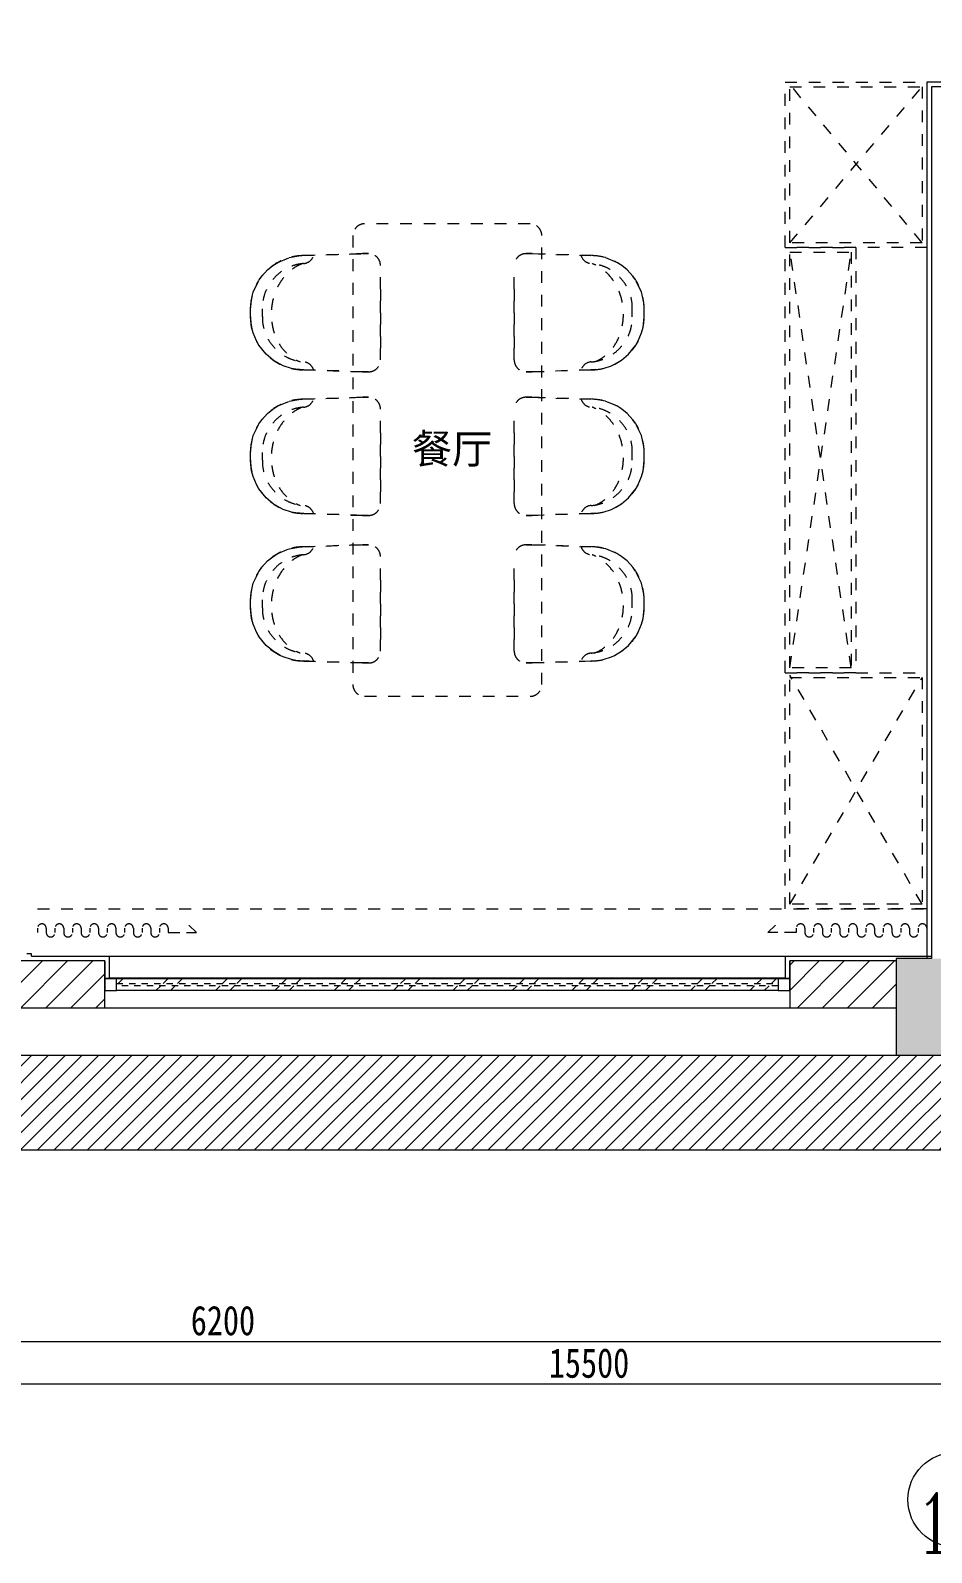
# Model space of a CAD drawing. Header units: millimetres. Extents: x 2160 to 29548, y 1196 to 18324.
# Drawn here: x 16119 to 19934, y 1196 to 7638 of the extents above; entities that cross this region are included whole.
import ezdxf

# ---------------------------------------------------------------- set-up
doc = ezdxf.new("R2010")
doc.units = ezdxf.units.MM
doc.linetypes.add('JZ-I-活动家具', pattern=[100, 50, -50])
doc.linetypes.add('JZ-I-虚线', pattern=[52.92, 26.46, -26.46])
for name, color, linetype, lineweight, true_color in [('A-ANNO-DIMS-1', 7, 'Continuous', 13, 0x008000), ('A-DETL-3', 7, 'Continuous', 18, 0x848400), ('A-DETL-GENF-4', 7, 'Continuous', 5, 0x1e1e1e), ('A-DETL-GENF-5', 9, 'Continuous', 5, 0x808080), ('A-DETL-GENF-6', 9, 'JZ-I-活动家具', 5, 0x808080), ('A-GENM-2', 7, 'Continuous', 9, 0xff8080), ('A-GLAZ', 4, 'Continuous', 18, 0x00ffff), ('A-GLAZ-1', 4, 'JZ-I-虚线', 9, 0x00ffff), ('A-GLAZ-CWMG', 7, 'Continuous', 9, 0x00c8c8), ('A-新建墙体', 7, 'Continuous', 18, 0x848400), ('A-新建墙体-1', 9, 'Continuous', 18, 0x808080), ('A-新建墙体-2', 9, 'Continuous', 5, 0x808080), ('A-新建墙体-3', 7, 'Continuous', 9, 0xff8080), ('G-ANNO-TEXT-1', 7, 'Continuous', 5, 0x008000), ('S-GRID-IDEN', 7, 'Continuous', 5, 0xc0c0c0), ('S-GRID-IDEN-1', 7, 'Continuous', 5, 0x008000)]:
    doc.layers.add(name, color=color, linetype=linetype, lineweight=lineweight, true_color=true_color)
doc.layers.add('A-GLAZ-CWMG-1', color=7, linetype='Continuous', lineweight=5)
doc.styles.add('Complex', font='complex_.ttf', dxfattribs={"width": 0.8, "height": 250})
doc.styles.add('宋体', font='', dxfattribs={"width": 0.8, "height": 125})
doc.styles.add('宋体_1', font='', dxfattribs={"height": 125})
doc.styles.get('宋体').set_extended_font_data('SimSun')
doc.styles.get('宋体_1').set_extended_font_data('SimSun')
doc.dimstyles.new('轴网尺寸标注', dxfattribs={"dimscale": 304.8, "dimtxt": 157.261586, "dimasz": 0.164042, "dimexe": 0.164042, "dimexo": 0.0625, "dimgap": 0.082021, "dimtad": 1, "dimdec": 0, "dimzin": 0, "dimdsep": 46, "dimtxsty": '宋体', "dimblk1": 'OBLIQUE', "dimblk2": 'OBLIQUE', "dimsah": 1, "dimcen": 0.09, "dimdle": 0.164042, "dimazin": 0, "dimtfac": 1, "dimtdec": 4, "dimtix": 1, "dimtmove": 0, "dimatfit": 3, "dimfxl": 0.984252, "dimfxlon": 1, "dimtvp": 1, "dimtolj": 1, "dimtzin": 0, "dimlwd": 13, "dimlwe": 13, "dimarcsym": 2})

# ---------------------------------------------------------------- blocks, each defined once
blk = doc.blocks.new('窗嵌板_双扇推拉无框铝窗 - 窗嵌板_双扇推拉无框铝窗-14102950-02平面布置及立面索引')
at = {"layer": 'A-GLAZ-1'}
for p, q in [((-1400, -5), (-1400, 5)), ((-1400, 5), (1400, 5)), ((1400, 5), (1400, -5)), ((1400, -5), (-1400, -5))]:
    blk.add_line(p, q, dxfattribs=at)
blk = doc.blocks.new('矩形竖梃 - 矩形竖梃-14101963-02平面布置及立面索引')
at = {"layer": 'A-GLAZ-CWMG'}
for p, q in [((0, 25), (-50, 25)), ((-50, 25), (-50, 5)), ((0, -25), (0, 25)), ((-50, -5), (-50, -25)), ((-50, -25), (0, -25))]:
    blk.add_line(p, q, dxfattribs=at)
blk = doc.blocks.new('矩形竖梃 - 矩形竖梃-14101964-02平面布置及立面索引')
at = {"layer": 'A-GLAZ-CWMG'}
for p, q in [((-50, 25), (0, 25)), ((-50, 5), (-50, 25)), ((0, 25), (0, -25)), ((-50, -25), (-50, -5)), ((0, -25), (-50, -25))]:
    blk.add_line(p, q, dxfattribs=at)
blk = doc.blocks.new('矩形竖梃 - 矩形竖梃-14101961-02平面布置及立面索引')
at = {"layer": 'A-GLAZ-CWMG-1'}
h = blk.add_hatch(dxfattribs=at)
h.set_pattern_fill('FP_3', color=256, style=0, pattern_type=2)
h.set_pattern_definition([(45, (0, 0), (-125.7236, 125.7236), []), (45, (0, 190.5), (-125.7236, 125.7236), [])])
h.paths.add_polyline_path([(7265.5, 3575), (7450, 3575), (7450, 3595), (4650, 3595), (4650, 3575), (6174.8, 3575)], flags=0)
h.paths.add_polyline_path([(6174.8, 3605), (7450, 3605), (7450, 3625), (4650, 3625), (4650, 3605), (5084, 3605)], flags=0)
at = {"layer": 'A-GLAZ-CWMG'}
for p, q in [((7450, 3625), (4650, 3625)), ((7450, 3575), (4650, 3575))]:
    blk.add_line(p, q, dxfattribs=at)
blk = doc.blocks.new('JZ-I-柜体2D - JZ-I-柜体600x1000-14192709-02平面布置及立面索引')
at = {"layer": 'A-DETL-GENF-6'}
for p, q in [((0, 0), (0, 1000)), ((0, 1000), (600, 1000)), ((20, 980), (580, 980)), ((20, 20), (20, 980)), ((20, 980), (580, 10.1)), ((580, 980), (20, 20)), ((580, 980), (580, 20)), ((600, 1000), (600, 0)), ((600, 0), (0, 0)), ((580, 20), (20, 20))]:
    blk.add_line(p, q, dxfattribs=at)
blk = doc.blocks.new('JZ-I-柜体2D - JZ-I-柜体300x1800-14192894-02平面布置及立面索引')
at = {"layer": 'A-DETL-GENF-6'}
for p, q in [((0, 0), (0, 1800)), ((0, 1800), (300, 1800)), ((20, 1780), (280, 1780)), ((20, 20), (20, 1780)), ((20, 1780), (280, 10.1)), ((280, 1780), (20, 20)), ((280, 1780), (280, 20)), ((300, 1800), (300, 0)), ((300, 0), (0, 0)), ((280, 20), (20, 20))]:
    blk.add_line(p, q, dxfattribs=at)
blk = doc.blocks.new('JZ-I-柜体2D - JZ-I-柜体600x700-14193046-02平面布置及立面索引')
at = {"layer": 'A-DETL-GENF-6'}
for p, q in [((0, 0), (0, 700)), ((0, 700), (600, 700)), ((20, 680), (580, 680)), ((20, 20), (20, 680)), ((20, 680), (580, 10.1)), ((580, 680), (20, 20)), ((580, 680), (580, 20)), ((600, 700), (600, 0)), ((600, 0), (0, 0)), ((580, 20), (20, 20))]:
    blk.add_line(p, q, dxfattribs=at)
blk = doc.blocks.new('JZ-I-2000餐桌2D - JZ-I-2000餐桌2D-14193729-02平面布置及立面索引')
at = {"layer": 'A-DETL-GENF-6'}
for p, q in [((-784.6, 767.2), (-746.2, 797.9)), ((-746.2, 797.9), (-728.2, 808.3)), ((-728.2, 808.3), (-694.1, 822.4)), ((-694.1, 822.4), (-670.5, 828.5)), ((-670.5, 828.5), (-643, 832.4)), ((-643, 832.4), (-625.5, 833.1)), ((-625.5, 833.1), (-592.1, 833.1)), ((-625.5, 833.1), (-592.1, 833.1)), ((-625.5, 783.1), (-592.1, 783.1)), ((-592.1, 833.1), (-576.8, 832.6)), ((-576.8, 832.6), (-559.9, 830.8)), ((-559.9, 830.8), (-521, 821.6)), ((-521, 821.6), (-469.9, 797)), ((-469.9, 797), (-453.7, 785.5)), ((-453.7, 785.5), (-427, 760.9)), ((-160, 767.2), (-121.7, 797.9)), ((-121.7, 797.9), (-103.7, 808.3)), ((-103.7, 808.3), (-69.5, 822.4)), ((-69.5, 822.4), (-46, 828.5)), ((-46, 828.5), (-18.4, 832.4)), ((-18.4, 832.4), (-0.9, 833.1)), ((-0.9, 833.1), (32.4, 833.1)), ((-0.9, 833.1), (32.4, 833.1)), ((-0.9, 783.1), (32.4, 783.1)), ((32.4, 833.1), (47.8, 832.6)), ((47.8, 832.6), (64.7, 830.8)), ((64.7, 830.8), (103.6, 821.6)), ((103.6, 821.6), (154.6, 797)), ((154.6, 797), (170.9, 785.5)), ((170.9, 785.5), (197.6, 760.9)), ((447.8, 767.2), (486.2, 797.9)), ((486.2, 797.9), (504.2, 808.3)), ((504.2, 808.3), (538.4, 822.4)), ((538.4, 822.4), (561.9, 828.5)), ((561.9, 828.5), (589.4, 832.4)), ((589.4, 832.4), (606.9, 833.1)), ((606.9, 833.1), (640.3, 833.1)), ((606.9, 833.1), (640.3, 833.1)), ((606.9, 783.1), (640.3, 783.1)), ((640.3, 833.1), (655.7, 832.6)), ((655.7, 832.6), (672.5, 830.8)), ((672.5, 830.8), (711.4, 821.6)), ((711.4, 821.6), (762.5, 797)), ((762.5, 797), (778.7, 785.5)), ((778.7, 785.5), (805.4, 760.9)), ((-827, 708.2), (-809.3, 737.9)), ((-809.3, 737.9), (-784.6, 767.2)), ((-427, 760.9), (-409.3, 739.3)), ((-409.3, 739.3), (-395.5, 717.5)), ((-395.5, 717.5), (-375.7, 669.6)), ((-202.4, 708.2), (-184.7, 737.9)), ((-184.7, 737.9), (-160, 767.2)), ((197.6, 760.9), (215.2, 739.3)), ((215.2, 739.3), (229.1, 717.5)), ((229.1, 717.5), (248.9, 669.6)), ((405.4, 708.2), (423.2, 737.9)), ((423.2, 737.9), (447.8, 767.2)), ((805.4, 760.9), (823.1, 739.3)), ((823.1, 739.3), (836.9, 717.5)), ((836.9, 717.5), (856.7, 669.6)), ((-847.9, 641.9), (-844.4, 660)), ((-844.4, 660), (-833.2, 694.5)), ((-833.2, 694.5), (-827, 708.2)), ((-375.7, 669.6), (-368, 628.5)), ((-223.4, 641.9), (-219.9, 660)), ((-219.9, 660), (-208.7, 694.5)), ((-208.7, 694.5), (-202.4, 708.2)), ((248.9, 669.6), (256.5, 628.5)), ((384.5, 641.9), (388, 660)), ((388, 660), (399.2, 694.5)), ((399.2, 694.5), (405.4, 708.2)), ((856.7, 669.6), (864.4, 628.5)), ((-858.8, 359.4), (-849.6, 628)), ((-850.5, 608.1), (-858.8, 359.4)), ((-850.5, 608.1), (-847.9, 641.9)), ((-849.6, 628), (-850.5, 608.1)), ((-368, 628.5), (-367.2, 615)), ((-367.2, 615), (-358.8, 359.4)), ((-358.8, 359.4), (-367.1, 608.1)), ((-234.2, 359.4), (-225, 628)), ((-225.9, 608.1), (-234.2, 359.4)), ((-225.9, 608.1), (-223.4, 641.9)), ((-225, 628), (-225.9, 608.1)), ((256.5, 628.5), (257.3, 615)), ((257.3, 615), (265.8, 359.4)), ((265.8, 359.4), (257.4, 608.1)), ((373.6, 359.4), (382.8, 628)), ((381.9, 608.1), (373.6, 359.4)), ((381.9, 608.1), (384.5, 641.9)), ((382.8, 628), (381.9, 608.1)), ((864.4, 628.5), (865.2, 615)), ((865.2, 615), (873.6, 359.4)), ((873.6, 359.4), (865.3, 608.1)), ((950, 400), (-950, 400)), ((-1000, 350), (-1000, -350)), ((-858.8, 359.4), (-858.8, 333.1)), ((-858.8, 333.1), (-858.8, 359.4)), ((-358.8, 359.4), (-358.8, 333.1)), ((-358.8, 333.1), (-358.8, 359.4)), ((-234.2, 359.4), (-234.2, 333.1)), ((-234.2, 333.1), (-234.2, 359.4)), ((265.8, 359.4), (265.8, 333.1)), ((265.8, 333.1), (265.8, 359.4)), ((373.6, 359.4), (373.6, 333.1)), ((373.6, 333.1), (373.6, 359.4)), ((873.6, 359.4), (873.6, 333.1)), ((873.6, 333.1), (873.6, 359.4)), ((1000, -350), (1000, 350)), ((-808.8, 283.1), (-408.8, 283.1)), ((-508.8, 283.1), (-808.8, 283.1)), ((-184.2, 283.1), (215.8, 283.1)), ((115.8, 283.1), (-184.2, 283.1)), ((423.6, 283.1), (823.6, 283.1)), ((723.6, 283.1), (423.6, 283.1)), ((-808.8, -283.1), (-408.8, -283.1)), ((-508.8, -283.1), (-808.8, -283.1)), ((-184.2, -283.1), (215.8, -283.1)), ((115.8, -283.1), (-184.2, -283.1)), ((423.6, -283.1), (823.6, -283.1)), ((723.6, -283.1), (423.6, -283.1)), ((-858.8, -359.4), (-858.8, -333.1)), ((-858.8, -333.1), (-858.8, -359.4)), ((-858.8, -359.4), (-849.6, -628)), ((-850.5, -608.1), (-858.8, -359.4)), ((-367.2, -615), (-358.8, -359.4)), ((-358.8, -359.4), (-367.1, -608.1)), ((-358.8, -359.4), (-358.8, -333.1)), ((-358.8, -333.1), (-358.8, -359.4)), ((-234.2, -359.4), (-234.2, -333.1)), ((-234.2, -333.1), (-234.2, -359.4)), ((-234.2, -359.4), (-225, -628)), ((-225.9, -608.1), (-234.2, -359.4)), ((257.3, -615), (265.8, -359.4)), ((265.8, -359.4), (257.4, -608.1)), ((265.8, -359.4), (265.8, -333.1)), ((265.8, -333.1), (265.8, -359.4)), ((373.6, -359.4), (373.6, -333.1)), ((373.6, -333.1), (373.6, -359.4)), ((373.6, -359.4), (382.8, -628)), ((381.9, -608.1), (373.6, -359.4)), ((865.2, -615), (873.6, -359.4)), ((873.6, -359.4), (865.3, -608.1)), ((873.6, -359.4), (873.6, -333.1)), ((873.6, -333.1), (873.6, -359.4)), ((-950, -400), (950, -400)), ((-850.5, -608.1), (-847.9, -641.9)), ((-849.6, -628), (-850.5, -608.1)), ((-847.9, -641.9), (-844.4, -660)), ((-375.7, -669.6), (-368, -628.5)), ((-368, -628.5), (-367.2, -615)), ((-225.9, -608.1), (-223.4, -641.9)), ((-225, -628), (-225.9, -608.1)), ((-223.4, -641.9), (-219.9, -660)), ((248.9, -669.6), (256.5, -628.5)), ((256.5, -628.5), (257.3, -615)), ((381.9, -608.1), (384.5, -641.9)), ((382.8, -628), (381.9, -608.1)), ((384.5, -641.9), (388, -660)), ((856.7, -669.6), (864.4, -628.5)), ((864.4, -628.5), (865.2, -615)), ((-844.4, -660), (-833.2, -694.5)), ((-833.2, -694.5), (-827, -708.2)), ((-827, -708.2), (-809.3, -737.9)), ((-395.5, -717.5), (-375.7, -669.6)), ((-219.9, -660), (-208.7, -694.5)), ((-208.7, -694.5), (-202.4, -708.2)), ((-202.4, -708.2), (-184.7, -737.9)), ((229.1, -717.5), (248.9, -669.6)), ((388, -660), (399.2, -694.5)), ((399.2, -694.5), (405.4, -708.2)), ((405.4, -708.2), (423.2, -737.9)), ((836.9, -717.5), (856.7, -669.6)), ((-809.3, -737.9), (-784.6, -767.2)), ((-784.6, -767.2), (-746.2, -797.9)), ((-453.7, -785.5), (-427, -760.9)), ((-427, -760.9), (-409.3, -739.3)), ((-409.3, -739.3), (-395.5, -717.5)), ((-184.7, -737.9), (-160, -767.2)), ((-160, -767.2), (-121.7, -797.9)), ((170.9, -785.5), (197.6, -760.9)), ((197.6, -760.9), (215.2, -739.3)), ((215.2, -739.3), (229.1, -717.5)), ((423.2, -737.9), (447.8, -767.2)), ((447.8, -767.2), (486.2, -797.9)), ((778.7, -785.5), (805.4, -760.9)), ((805.4, -760.9), (823.1, -739.3)), ((823.1, -739.3), (836.9, -717.5)), ((-746.2, -797.9), (-728.2, -808.3)), ((-728.2, -808.3), (-694.1, -822.4)), ((-694.1, -822.4), (-670.5, -828.5)), ((-670.5, -828.5), (-643, -832.4)), ((-643, -832.4), (-625.5, -833.1)), ((-625.5, -783.1), (-592.1, -783.1)), ((-625.5, -833.1), (-592.1, -833.1)), ((-625.5, -833.1), (-592.1, -833.1)), ((-592.1, -833.1), (-576.8, -832.6)), ((-576.8, -832.6), (-559.9, -830.8)), ((-559.9, -830.8), (-521, -821.6)), ((-521, -821.6), (-469.9, -797)), ((-469.9, -797), (-453.7, -785.5)), ((-121.7, -797.9), (-103.7, -808.3)), ((-103.7, -808.3), (-69.5, -822.4)), ((-69.5, -822.4), (-46, -828.5)), ((-46, -828.5), (-18.4, -832.4)), ((-18.4, -832.4), (-0.9, -833.1)), ((-0.9, -783.1), (32.4, -783.1)), ((-0.9, -833.1), (32.4, -833.1)), ((-0.9, -833.1), (32.4, -833.1)), ((32.4, -833.1), (47.8, -832.6)), ((47.8, -832.6), (64.7, -830.8)), ((64.7, -830.8), (103.6, -821.6)), ((103.6, -821.6), (154.6, -797)), ((154.6, -797), (170.9, -785.5)), ((486.2, -797.9), (504.2, -808.3)), ((504.2, -808.3), (538.4, -822.4)), ((538.4, -822.4), (561.9, -828.5)), ((561.9, -828.5), (589.4, -832.4)), ((589.4, -832.4), (606.9, -833.1)), ((606.9, -783.1), (640.3, -783.1)), ((606.9, -833.1), (640.3, -833.1)), ((606.9, -833.1), (640.3, -833.1)), ((640.3, -833.1), (655.7, -832.6)), ((655.7, -832.6), (672.5, -830.8)), ((672.5, -830.8), (711.4, -821.6)), ((711.4, -821.6), (762.5, -797)), ((762.5, -797), (778.7, -785.5))]:
    blk.add_line(p, q, dxfattribs=at)
for centre, radius, start, end in [((-625.5, 608.1), 225, 90, 180), ((-592.1, 608.1), 225, 0, 90), ((-0.9, 608.1), 225, 90, 180), ((32.4, 608.1), 225, 0, 90), ((606.9, 608.1), 225, 90, 180), ((640.3, 608.1), 225, 0, 90), ((-865.4, 612.5), 48.6, 287.85071, 355.80452), ((-352.2, 612.5), 48.6, 184.19594, 252.14929), ((-240.8, 612.5), 48.6, 287.85071, 355.80452), ((272.3, 612.5), 48.6, 184.19594, 252.14929), ((367.1, 612.5), 48.6, 287.85071, 355.80452), ((880.2, 612.5), 48.6, 184.19594, 252.14929), ((-950, 350), 50, 90, 180), ((950, 350), 50, 360, 90), ((-808.8, 333.1), 50, 180, 270), ((-408.8, 333.1), 50, 270, 360), ((-184.2, 333.1), 50, 180, 270), ((215.8, 333.1), 50, 270, 360), ((423.6, 333.1), 50, 180, 270), ((823.6, 333.1), 50, 270, 0), ((-808.8, -333.1), 50, 90, 180), ((-408.8, -333.1), 50, 360, 90), ((-184.2, -333.1), 50, 90, 180), ((215.8, -333.1), 50, 360, 90), ((423.6, -333.1), 50, 90, 180), ((823.6, -333.1), 50, 360, 90), ((-950, -350), 50, 180, 270), ((950, -350), 50, 270, 360), ((-865.4, -612.5), 48.6, 4.19548, 72.14929), ((-352.2, -612.5), 48.6, 107.85071, 175.80406), ((-240.8, -612.5), 48.6, 4.19548, 72.14929), ((272.3, -612.5), 48.6, 107.85071, 175.80406), ((367.1, -612.5), 48.6, 4.19548, 72.14929), ((880.2, -612.5), 48.6, 107.85071, 175.80406), ((-625.5, -608.1), 225, 180, 270), ((-592.1, -608.1), 225, 270, 360), ((-0.9, -608.1), 225, 180, 270), ((32.4, -608.1), 225, 270, 360), ((606.9, -608.1), 225, 180, 270), ((640.3, -608.1), 225, 270, 360)]:
    blk.add_arc(centre, radius, start, end, dxfattribs=at)
for centre, major_axis, ratio, start_param, end_param in [((-637.7, 604.2), (135.4, 123.7), 0.954037, 0.785398, 2.351449), ((-579.8, 604.2), (-135.4, 123.7), 0.95403, 3.931735, 5.497787), ((-13.2, 604.2), (135.4, 123.7), 0.954037, 0.785398, 2.351449), ((44.7, 604.2), (-135.4, 123.7), 0.95403, 3.931735, 5.497787), ((594.7, 604.2), (135.4, 123.7), 0.954037, 0.785398, 2.351449), ((652.6, 604.2), (-135.4, 123.7), 0.95403, 3.931735, 5.497787), ((-608.6, 565.6), (-216.9, 17.1), 0.825602, 3.50217, 6.049401), ((16, 565.6), (-216.9, 17.1), 0.825602, 3.50217, 6.049401), ((623.8, 565.6), (-216.9, 17.1), 0.825602, 3.50217, 6.049401), ((-637.7, -604.2), (-135.4, 123.7), 0.954037, 0.790144, 2.356194), ((-608.6, -565.6), (216.9, 17.1), 0.825602, 3.375377, 5.922608), ((-579.8, -604.2), (135.4, 123.7), 0.95403, 3.926991, 5.493043), ((-13.2, -604.2), (-135.4, 123.7), 0.954037, 0.790144, 2.356194), ((16, -565.6), (216.9, 17.1), 0.825602, 3.375377, 5.922608), ((44.7, -604.2), (135.4, 123.7), 0.95403, 3.926991, 5.493043), ((594.7, -604.2), (-135.4, 123.7), 0.954037, 0.790144, 2.356194), ((623.8, -565.6), (216.9, 17.1), 0.825602, 3.375377, 5.922608), ((652.6, -604.2), (135.4, 123.7), 0.95403, 3.926991, 5.493043)]:
    blk.add_ellipse(centre, major_axis=major_axis, ratio=ratio, start_param=start_param, end_param=end_param, dxfattribs=at)
blk = doc.blocks.new('JZ-I-窗帘2D - JZ-I-窗帘2D-14255062-02平面布置及立面索引')
at = {"layer": 'A-DETL-GENF-6'}
for p, q in [((-1882.4, 100), (1882.4, 100)), ((-1882.4, 18.4), (-1882.4, 0)), ((-1845.5, 18.4), (-1845.5, 0)), ((-1808.7, 18.4), (-1808.7, 0)), ((-1771.8, 18.4), (-1771.8, 0)), ((-1734.9, 18.4), (-1734.9, 0)), ((-1698.1, 18.4), (-1698.1, 0)), ((-1661.2, 18.4), (-1661.2, 0)), ((-1624.4, 18.4), (-1624.4, 0)), ((-1587.5, 18.4), (-1587.5, 0)), ((-1550.6, 18.4), (-1550.6, 0)), ((-1513.8, 18.4), (-1513.8, 0)), ((-1476.9, 18.4), (-1476.9, 0)), ((-1440, 18.4), (-1440, 0)), ((-1403.2, 18.4), (-1403.2, 0)), ((-1366.3, 18.4), (-1366.3, 0)), ((-1329.4, 18.4), (-1329.4, 0)), ((-1329.4, 0), (-1251.3, 0)), ((-1251.3, 0), (-1209.8, 0)), ((-1209.8, 0), (-1241.6, 31.8)), ((1209.8, 0), (1241.6, 31.8)), ((1329.4, 18.4), (1329.4, 0)), ((1366.3, 18.4), (1366.3, 0)), ((1403.2, 18.4), (1403.2, 0)), ((1440, 18.4), (1440, 0)), ((1476.9, 18.4), (1476.9, 0)), ((1513.8, 18.4), (1513.8, 0)), ((1550.6, 18.4), (1550.6, 0)), ((1587.5, 18.4), (1587.5, 0)), ((1624.4, 18.4), (1624.4, 0)), ((1661.2, 18.4), (1661.2, 0)), ((1698.1, 18.4), (1698.1, 0)), ((1734.9, 18.4), (1734.9, 0)), ((1771.8, 18.4), (1771.8, 0)), ((1808.7, 18.4), (1808.7, 0)), ((1845.5, 18.4), (1845.5, 0)), ((1882.4, 18.4), (1882.4, 0)), ((1251.3, 0), (1209.8, 0)), ((1329.4, 0), (1251.3, 0))]:
    blk.add_line(p, q, dxfattribs=at)
for centre, start, end in [((-1864, 18.4), 0, 180), ((-1790.2, 18.4), 0, 180), ((-1716.5, 18.4), 0, 180), ((-1642.8, 18.4), 0, 180), ((-1569.1, 18.4), 0, 180), ((-1495.3, 18.4), 0, 180), ((-1421.6, 18.4), 0, 180), ((-1347.9, 18.4), 0, 180), ((1347.9, 18.4), 0, 180), ((1421.6, 18.4), 0, 180), ((1495.3, 18.4), 0, 180), ((1569.1, 18.4), 0, 180), ((1642.8, 18.4), 0, 180), ((1716.5, 18.4), 0, 180), ((1790.2, 18.4), 0, 180), ((1864, 18.4), 0, 180), ((-1827.1, 0), 180, 0), ((-1753.4, 0), 180, 0), ((-1679.6, 0), 180, 0), ((-1605.9, 0), 180, 0), ((-1532.2, 0), 180, 0), ((-1458.5, 0), 180, 0), ((-1384.7, 0), 180, 0), ((1384.7, 0), 180, 360), ((1458.5, 0), 180, 360), ((1532.2, 0), 180, 360), ((1605.9, 0), 180, 360), ((1679.6, 0), 180, 360), ((1753.4, 0), 180, 360), ((1827.1, 0), 180, 360)]:
    blk.add_arc(centre, 18.4, start, end, dxfattribs=at)
blk = doc.blocks.new('轴网 - LH-A-单圈轴号-6094658-02平面布置及立面索引')
at = {"layer": 'S-GRID-IDEN'}
blk.add_circle((0, 0), 4, dxfattribs=at)
blk = doc.blocks.new('_Oblique')
at = {"color": 0, "linetype": 'ByBlock', "lineweight": -2}
blk.add_line((-0.5, -0.5), (0.5, 0.5), dxfattribs=at)
blk = doc.blocks.new('DIMBLOCK8-02平面布置及立面索引')
at = {"layer": 'A-ANNO-DIMS-1', "color": 0, "lineweight": 13, "transparency": 16777216}
for p, q in [((13833.8, 2370.9), (13833.8, 2039.9)), ((20033.8, 2370.9), (20033.8, 2039.9)), ((13783.8, 2089.9), (20083.8, 2089.9))]:
    blk.add_line(p, q, dxfattribs=at)
at = {"layer": 'Defpoints', "color": 0, "transparency": 16777216}
for p in [(13833.8, 2389.9), (20033.8, 2389.9), (20033.8, 2089.9)]:
    blk.add_point(p, dxfattribs=at)
at = {"layer": 'A-ANNO-DIMS-1', "color": 0, "lineweight": 13, "transparency": 16777216, "xscale": 50, "yscale": 50, "zscale": 50, "rotation": 180}
blk.add_blockref('_Oblique', (13833.8, 2089.9), dxfattribs=at)
at = {"layer": 'A-ANNO-DIMS-1', "color": 0, "lineweight": 13, "transparency": 16777216, "xscale": 50, "yscale": 50, "zscale": 50}
blk.add_blockref('_Oblique', (20033.8, 2089.9), dxfattribs=at)
at = {"layer": 'A-ANNO-DIMS-1', "color": 0, "transparency": 16777216, "insert": (16933.8, 2177.4), "char_height": 125, "attachment_point": 5, "style": '宋体'}
blk.add_mtext('\\A1;6200', dxfattribs=at)
blk = doc.blocks.new('DIMBLOCK12-02平面布置及立面索引')
at = {"layer": 'A-ANNO-DIMS-1', "color": 0, "lineweight": 13, "transparency": 16777216}
for p, q in [((10733.8, 2190.9), (10733.8, 1859.9)), ((26233.8, 2190.9), (26233.8, 1859.9)), ((10683.8, 1909.9), (26283.8, 1909.9))]:
    blk.add_line(p, q, dxfattribs=at)
at = {"layer": 'Defpoints', "color": 0, "transparency": 16777216}
for p in [(10733.8, 2209.9), (26233.8, 2209.9), (26233.8, 1909.9)]:
    blk.add_point(p, dxfattribs=at)
at = {"layer": 'A-ANNO-DIMS-1', "color": 0, "lineweight": 13, "transparency": 16777216, "xscale": 50, "yscale": 50, "zscale": 50, "rotation": 180}
blk.add_blockref('_Oblique', (10733.8, 1909.9), dxfattribs=at)
at = {"layer": 'A-ANNO-DIMS-1', "color": 0, "lineweight": 13, "transparency": 16777216, "xscale": 50, "yscale": 50, "zscale": 50}
blk.add_blockref('_Oblique', (26233.8, 1909.9), dxfattribs=at)
at = {"layer": 'A-ANNO-DIMS-1', "color": 0, "transparency": 16777216, "insert": (18483.8, 1997.4), "char_height": 125, "attachment_point": 5, "style": '宋体'}
blk.add_mtext('\\A1;15500', dxfattribs=at)

msp = doc.modelspace()

# ---------------------------------------------------------------- hatches: boundary and pattern name
at = {"layer": 'A-DETL-GENF-4'}
h = msp.add_hatch(dxfattribs=at)
h.set_pattern_fill('FP_6', color=256, style=0, pattern_type=2)
h.set_pattern_definition([(45, (11833.807, 0), (-35.35534, 35.35534), [])])
h.paths.add_polyline_path([(23462.2, 2900), (26733.8, 2900), (26733.8, 16700), (9283.8, 16700), (9283.8, 2900), (22371.4, 2900)], flags=0)
h.paths.add_polyline_path([(26333.8, 3300), (13733.8, 3300), (13733.8, 7200), (13483.8, 7200), (13483.8, 6440), (13380.1, 6446.3), (13278, 6465), (13178.8, 6495.9), (13084.1, 6538.5), (12995.3, 6592.2), (12913.5, 6656.3), (12840.1, 6729.7), (12776, 6811.5), (12722.3, 6900.3), (12679.7, 6995), (12648.8, 7094.2), (12630.1, 7196.3), (12623.8, 7300), (12618.6, 7241), (12603.3, 7183.7), (12578.3, 7130), (12544.3, 7081.5), (12502.4, 7039.5), (12453.8, 7005.6), (12400.1, 6980.5), (12342.8, 6965.2), (12283.8, 6960), (12283.8, 7200), (10633.8, 7200), (10633.8, 16300), (19133.6, 16300), (19245.6, 16293.7), (19356.2, 16274.9), (19463.9, 16243.9), (19567.5, 16201), (19665.7, 16146.7), (19757.1, 16081.8), (19840.8, 16007.1), (19917.3, 15920.9), (19980.4, 15832), (20034.6, 15733.9), (20077.5, 15630.3), (20108.6, 15522.5), (20127.4, 15412), (20133.6, 15300), (20133.6, 14200), (26333.8, 14200), (26333.8, 4624.6)], flags=0)
at = {"layer": 'A-新建墙体-1'}
msp.add_hatch(color=256, dxfattribs=at).paths.add_polyline_path([(20094.6, 3300), (20133.8, 3300), (20133.8, 3710), (19783.8, 3710), (19783.8, 3300), (19813.2, 3300)], flags=0)
at = {"layer": 'A-新建墙体-2'}
h = msp.add_hatch(dxfattribs=at)
h.set_pattern_fill('FP_1', color=256, style=0, pattern_type=2)
h.set_pattern_definition([(45, (11833.81, 0), (-53.033, 53.033), [])])
h.paths.add_polyline_path([(19783.8, 3500), (19783.8, 3700), (19333.8, 3700), (19333.8, 3500)], flags=0)
h.paths.add_polyline_path([(16372.5, 3500), (16433.8, 3500), (16433.8, 3700), (15783.8, 3700), (15783.8, 3500), (16099.8, 3500)], flags=0)
h.paths.add_polyline_path([(14463.7, 3500), (14583.8, 3500), (14583.8, 3700), (13934.4, 3700), (13934.4, 3500), (14191.1, 3500)], flags=0)

# ---------------------------------------------------------------- linework, layer by layer
at = {"layer": 'A-DETL-3'}
for p, q in [((26333.8, 3300), (13733.8, 3300)), ((9283.8, 2900), (26733.8, 2900))]:
    msp.add_line(p, q, dxfattribs=at)
at = {"layer": 'A-GENM-2'}
msp.add_line((19313.8, 3627.1), (16453.8, 3627.1), dxfattribs=at)
at = {"layer": 'A-新建墙体'}
for p, q in [((19933.8, 7400), (19933.8, 3710)), ((20133.8, 7400), (19933.8, 7400)), ((16433.8, 3700), (15783.8, 3700)), ((16433.8, 3500), (16433.8, 3700)), ((19783.8, 3700), (19333.8, 3700)), ((19333.8, 3700), (19333.8, 3500)), ((19783.8, 3710), (19783.8, 3300)), ((19933.8, 3710), (19783.8, 3710)), ((19783.8, 3500), (13934.4, 3500))]:
    msp.add_line(p, q, dxfattribs=at)
at = {"layer": 'A-新建墙体-3'}
for p, q in [((20233.8, 7420), (19913.8, 7420)), ((19913.8, 7420), (19913.8, 3710)), ((16123.8, 3730), (16103.8, 3730)), ((16123.8, 3720), (16123.8, 3730)), ((16123.8, 3720), (19933.8, 3720)), ((16433.8, 3700), (16433.8, 3627.1)), ((16453.8, 3627.1), (16453.8, 3720)), ((19313.8, 3720), (19313.8, 3627.1)), ((19333.8, 3627.1), (19333.8, 3700)), ((16433.8, 3627.1), (16453.8, 3627.1)), ((19313.8, 3627.1), (19333.8, 3627.1))]:
    msp.add_line(p, q, dxfattribs=at)

# ---------------------------------------------------------------- block references
at = {"layer": 'A-DETL-GENF-5'}
for name, p, rotation in [('JZ-I-柜体2D - JZ-I-柜体600x700-14193046-02平面布置及立面索引', (19913.8, 7420), 180), ('JZ-I-2000餐桌2D - JZ-I-2000餐桌2D-14193729-02平面布置及立面索引', (17883.8, 5820), 89.9999999999999), ('JZ-I-柜体2D - JZ-I-柜体300x1800-14192894-02平面布置及立面索引', (19613.8, 6720), 180), ('JZ-I-柜体2D - JZ-I-柜体600x1000-14192709-02平面布置及立面索引', (19913.8, 4920), 180)]:
    msp.add_blockref(name, p, dxfattribs=dict(at, rotation=rotation))
msp.add_blockref('JZ-I-窗帘2D - JZ-I-窗帘2D-14255062-02平面布置及立面索引', (18031.4, 3820), dxfattribs=at)
at = {"layer": 'A-GLAZ'}
msp.add_blockref('窗嵌板_双扇推拉无框铝窗 - 窗嵌板_双扇推拉无框铝窗-14102950-02平面布置及立面索引', (17883.8, 3600), dxfattribs=at)
at = {"layer": 'A-GLAZ-CWMG', "rotation": 180}
msp.add_blockref('矩形竖梃 - 矩形竖梃-14101963-02平面布置及立面索引', (16433.8, 3600), dxfattribs=at)
at = {"layer": 'A-GLAZ-CWMG'}
msp.add_blockref('矩形竖梃 - 矩形竖梃-14101961-02平面布置及立面索引', (11833.8, 0), dxfattribs=at)
at = {"layer": 'A-GLAZ-CWMG', "extrusion": (0, 0, -1), "rotation": 180}
msp.add_blockref('矩形竖梃 - 矩形竖梃-14101964-02平面布置及立面索引', (-19333.8, 3600), dxfattribs=at)
at = {"layer": 'S-GRID-IDEN', "xscale": 49.99999999999998, "yscale": 49.99999999999998, "zscale": 49.99999999999998, "rotation": 180}
msp.add_blockref('轴网 - LH-A-单圈轴号-6094658-02平面布置及立面索引', (20033.8, 1420.1), dxfattribs=at)

# ---------------------------------------------------------------- texts
at = {"layer": 'G-ANNO-TEXT-1', "insert": (17733.4, 5930.1), "char_height": 125, "width": 377.74, "attachment_point": 1, "line_spacing_factor": 0.877739, "style": '宋体_1'}
msp.add_mtext('\\pt600,1200,1800,2400,3000,3600,4200,4800,5400,6000,6600,7200,7800,8400,9000,9600,10200,10800,11400,12000,12600,13200,13800,14400,15000,15600,16200,16800,17400,18000,18600,19200;餐厅', dxfattribs=at)
at = {"layer": 'S-GRID-IDEN-1', "insert": (20032, 1321), "char_height": 250, "width": 338.8, "attachment_point": 5, "line_spacing_factor": 1.133249, "style": 'Complex'}
msp.add_mtext('\\pt480,960,1440,1920,2400,2880,3360,3840,4320,4800,5280,5760,6240,6720,7200,7680,8160,8640,9120,9600,10080,10560,11040,11520,12000,12480,12960,13440,13920,14400,14880,15360;10', dxfattribs=at)

# ---------------------------------------------------------------- dimensions: what is measured, and where the dimension line sits
at = {"layer": 'A-ANNO-DIMS-1'}
for base, p1, p2, override, picture, middle in [((20033.8, 2089.9), (13833.8, 2389.9), (20033.8, 2389.9), {"dimpost": '<>', "dimfxl": 6200}, 'DIMBLOCK8-02平面布置及立面索引', (16933.8, 2177.4)), ((26233.8, 1909.9), (10733.8, 2209.9), (26233.8, 2209.9), {"dimpost": '<>', "dimfxl": 15499.999921}, 'DIMBLOCK12-02平面布置及立面索引', (18483.8, 1997.4))]:
    dim = msp.add_linear_dim(base=base, p1=p1, p2=p2, dimstyle='轴网尺寸标注', override=override, dxfattribs=at)
    dim.commit()
    dim.dimension.update_dxf_attribs({"geometry": picture, "text_midpoint": middle})

doc.saveas('drawing.dxf')
